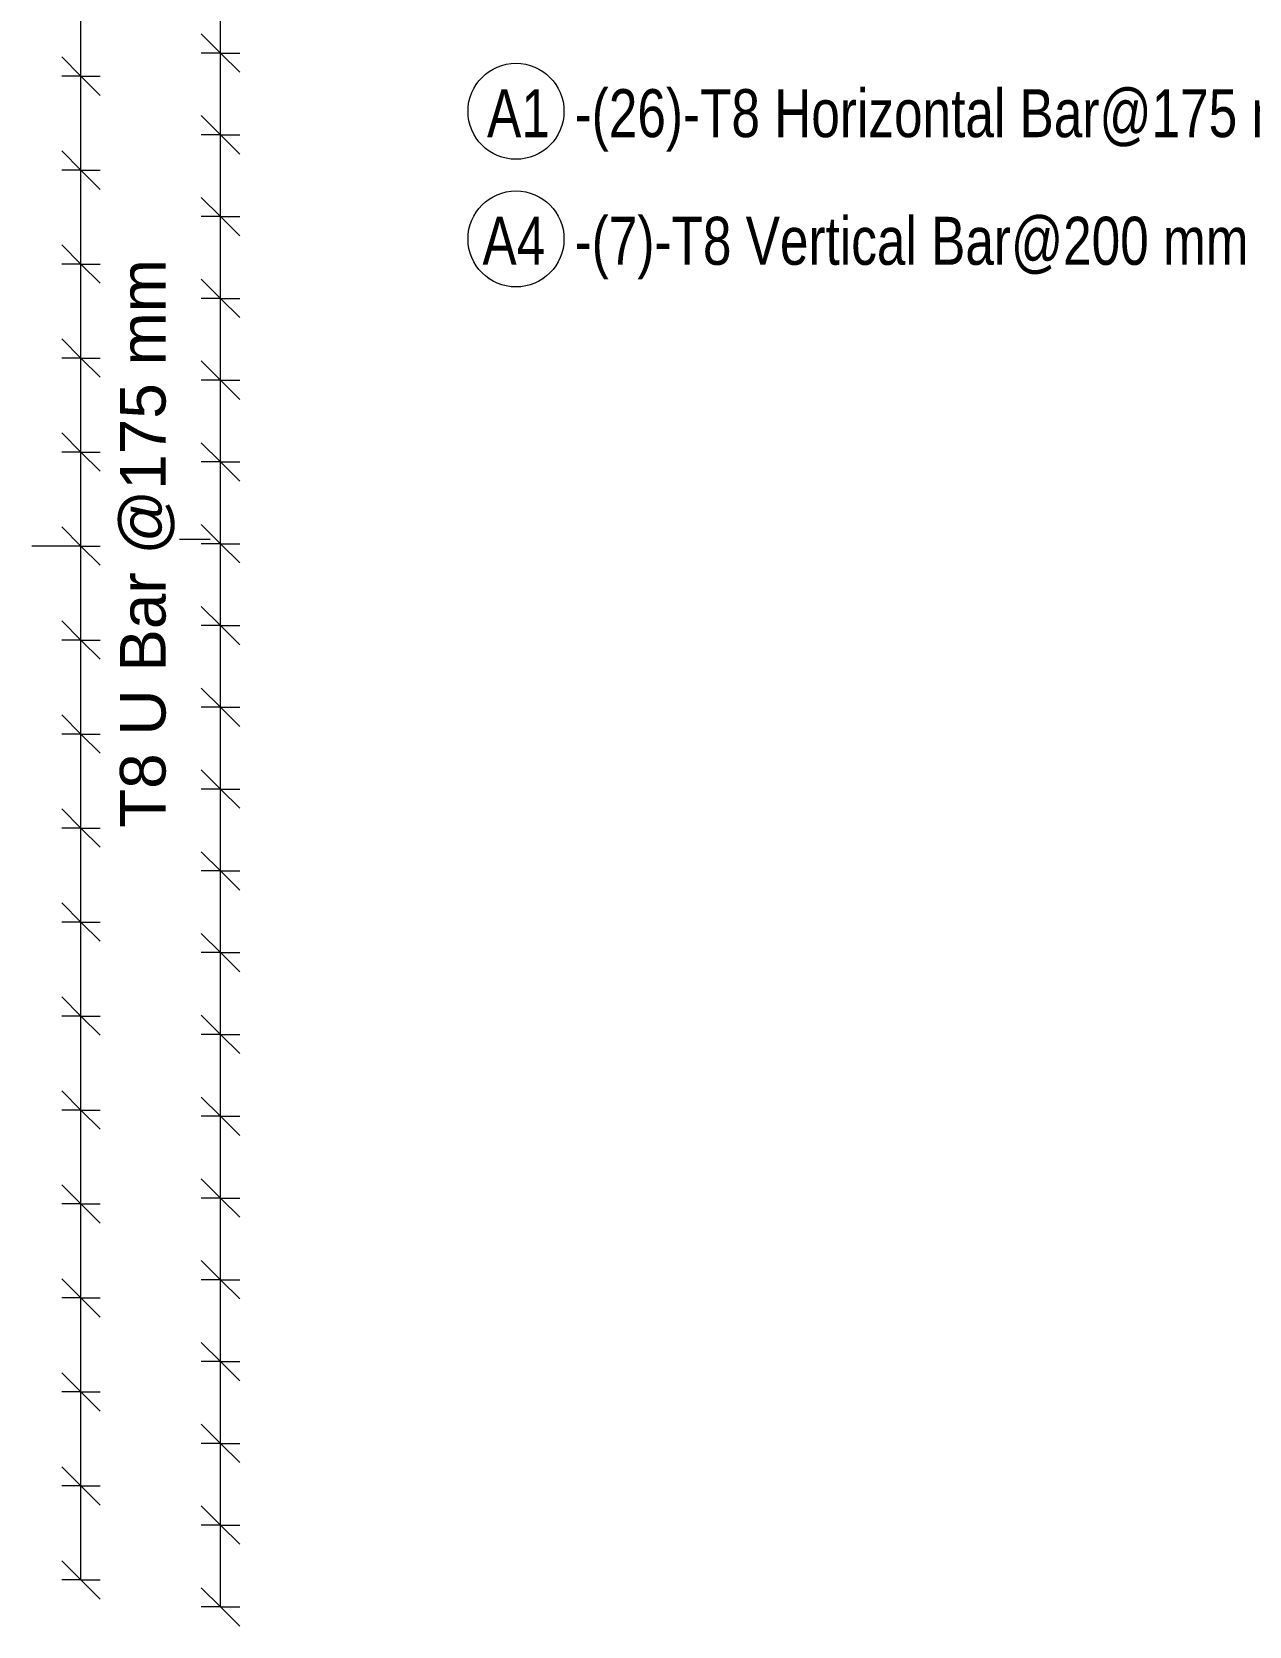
# Model space of a CAD drawing. Header units: millimetres. Extents: x 12473 to 23610, y -3081 to 6044.
# Drawn here: x 18559 to 21096, y -1391 to 1930 of the extents above; entities that cross this region are included whole.
import ezdxf

# ---------------------------------------------------------------- set-up
doc = ezdxf.new("R2010")
doc.units = ezdxf.units.MM
for name, color, linetype, lineweight in [('A-ANNO-DIMS', 211, 'Continuous', 9), ('A-ANNO-DIMS-40', 211, 'Continuous', 9), ('S-RBAR-IDEN', 171, 'Continuous', 9)]:
    doc.layers.add(name, color=color, linetype=linetype, lineweight=lineweight)
doc.styles.add('Arial_1', font='arial.ttf', dxfattribs={"height": 95.25})
doc.styles.add('Nirmala UI Semilight', font='NirmalaS.ttf', dxfattribs={"width": 0.8, "height": 100})
doc.dimstyles.new('Arrow_Filled_-_2_5_NI_UI', dxfattribs={"dimscale": 304.8, "dimtxt": 104.736395, "dimasz": 0.262467, "dimexe": 0.131234, "dimexo": 0.0625, "dimgap": 0.131234, "dimtad": 1, "dimdec": 0, "dimzin": 0, "dimdsep": 46, "dimtxsty": 'Nirmala UI Semilight', "dimblk1": 'OBLIQUE', "dimblk2": 'OBLIQUE', "dimsah": 1, "dimcen": 0.09, "dimazin": 0, "dimtfac": 1, "dimtdec": 4, "dimtix": 1, "dimtmove": 0, "dimatfit": 3, "dimfxl": 0.131234, "dimfxlon": 1, "dimtvp": 1, "dimtolj": 1, "dimtzin": 0, "dimarcsym": 2})

# ---------------------------------------------------------------- blocks, each defined once
blk = doc.blocks.new('DIMBLOCK82-Elevation Front 1')
at = {"layer": 'A-ANNO-DIMS-40'}
for p, q in [((18660.9, -1099.2), (18620.9, -1059.2)), ((18660.9, -1099.2), (18620.9, -1099.2)), ((18660.9, -1295), (18660.9, -1099.2)), ((18660.9, -1099.2), (18700.9, -1139.2)), ((18660.9, -1099.2), (18700.9, -1099.2)), ((18660.9, -1295), (18620.9, -1255)), ((18660.9, -1295), (18620.9, -1295)), ((18660.9, -1295), (18700.9, -1335)), ((18660.9, -1295), (18700.9, -1295))]:
    blk.add_line(p, q, dxfattribs=at)
blk = doc.blocks.new('_Oblique')
at = {"color": 0, "linetype": 'ByBlock', "lineweight": -2}
blk.add_line((-0.5, -0.5), (0.5, 0.5), dxfattribs=at)
blk = doc.blocks.new('DIMBLOCK83-Elevation Front 1')
at = {"layer": 'A-ANNO-DIMS-40'}
for p, q in [((18660.9, -903.4), (18620.9, -863.4)), ((18660.9, -903.4), (18620.9, -903.4)), ((18660.9, -1099.2), (18660.9, -903.4)), ((18660.9, -903.4), (18700.9, -943.4)), ((18660.9, -903.4), (18700.9, -903.4)), ((18660.9, -1099.2), (18620.9, -1059.2)), ((18660.9, -1099.2), (18620.9, -1099.2)), ((18660.9, -1099.2), (18700.9, -1139.2)), ((18660.9, -1099.2), (18700.9, -1099.2))]:
    blk.add_line(p, q, dxfattribs=at)
blk = doc.blocks.new('DIMBLOCK84-Elevation Front 1')
at = {"layer": 'A-ANNO-DIMS-40'}
for p, q in [((18660.9, -707.6), (18620.9, -667.6)), ((18660.9, -707.6), (18620.9, -707.6)), ((18660.9, -903.4), (18660.9, -707.6)), ((18660.9, -707.6), (18700.9, -747.6)), ((18660.9, -707.6), (18700.9, -707.6)), ((18660.9, -903.4), (18620.9, -863.4)), ((18660.9, -903.4), (18620.9, -903.4)), ((18660.9, -903.4), (18700.9, -943.4)), ((18660.9, -903.4), (18700.9, -903.4))]:
    blk.add_line(p, q, dxfattribs=at)
blk = doc.blocks.new('DIMBLOCK85-Elevation Front 1')
at = {"layer": 'A-ANNO-DIMS-40'}
for p, q in [((18660.9, -511.8), (18620.9, -471.8)), ((18660.9, -511.8), (18620.9, -511.8)), ((18660.9, -707.6), (18660.9, -511.8)), ((18660.9, -511.8), (18700.9, -551.8)), ((18660.9, -511.8), (18700.9, -511.8)), ((18660.9, -707.6), (18620.9, -667.6)), ((18660.9, -707.6), (18620.9, -707.6)), ((18660.9, -707.6), (18700.9, -747.6)), ((18660.9, -707.6), (18700.9, -707.6))]:
    blk.add_line(p, q, dxfattribs=at)
blk = doc.blocks.new('DIMBLOCK86-Elevation Front 1')
at = {"layer": 'A-ANNO-DIMS-40'}
for p, q in [((18660.9, -316), (18620.9, -276)), ((18660.9, -316), (18620.9, -316)), ((18660.9, -511.8), (18660.9, -316)), ((18660.9, -316), (18700.9, -356)), ((18660.9, -316), (18700.9, -316)), ((18660.9, -511.8), (18620.9, -471.8)), ((18660.9, -511.8), (18620.9, -511.8)), ((18660.9, -511.8), (18700.9, -551.8)), ((18660.9, -511.8), (18700.9, -511.8))]:
    blk.add_line(p, q, dxfattribs=at)
blk = doc.blocks.new('DIMBLOCK87-Elevation Front 1')
at = {"layer": 'A-ANNO-DIMS-40'}
for p, q in [((18660.9, -120.2), (18620.9, -80.2)), ((18660.9, -120.2), (18620.9, -120.2)), ((18660.9, -316), (18660.9, -120.2)), ((18660.9, -120.2), (18700.9, -160.2)), ((18660.9, -120.2), (18700.9, -120.2)), ((18660.9, -316), (18620.9, -276)), ((18660.9, -316), (18620.9, -316)), ((18660.9, -316), (18700.9, -356)), ((18660.9, -316), (18700.9, -316))]:
    blk.add_line(p, q, dxfattribs=at)
blk = doc.blocks.new('DIMBLOCK88-Elevation Front 1')
at = {"layer": 'A-ANNO-DIMS-40'}
for p, q in [((18660.9, 75.6), (18620.9, 115.6)), ((18660.9, 75.6), (18620.9, 75.6)), ((18660.9, -120.2), (18660.9, 75.6)), ((18660.9, 75.6), (18700.9, 35.6)), ((18660.9, 75.6), (18700.9, 75.6)), ((18660.9, -120.2), (18620.9, -80.2)), ((18660.9, -120.2), (18620.9, -120.2)), ((18660.9, -120.2), (18700.9, -160.2)), ((18660.9, -120.2), (18700.9, -120.2))]:
    blk.add_line(p, q, dxfattribs=at)
blk = doc.blocks.new('DIMBLOCK89-Elevation Front 1')
at = {"layer": 'A-ANNO-DIMS-40'}
for p, q in [((18660.9, 271.4), (18620.9, 311.4)), ((18660.9, 271.4), (18620.9, 271.4)), ((18660.9, 75.6), (18660.9, 271.4)), ((18660.9, 271.4), (18700.9, 231.4)), ((18660.9, 271.4), (18700.9, 271.4)), ((18660.9, 75.6), (18620.9, 115.6)), ((18660.9, 75.6), (18620.9, 75.6)), ((18660.9, 75.6), (18700.9, 35.6)), ((18660.9, 75.6), (18700.9, 75.6))]:
    blk.add_line(p, q, dxfattribs=at)
blk = doc.blocks.new('DIMBLOCK90-Elevation Front 1')
at = {"layer": 'A-ANNO-DIMS-40'}
for p, q in [((18660.9, 467.2), (18620.9, 507.2)), ((18660.9, 467.2), (18620.9, 467.2)), ((18660.9, 271.4), (18660.9, 467.2)), ((18660.9, 467.2), (18700.9, 427.2)), ((18660.9, 467.2), (18700.9, 467.2)), ((18660.9, 271.4), (18620.9, 311.4)), ((18660.9, 271.4), (18620.9, 271.4)), ((18660.9, 271.4), (18700.9, 231.4)), ((18660.9, 271.4), (18700.9, 271.4))]:
    blk.add_line(p, q, dxfattribs=at)
blk = doc.blocks.new('DIMBLOCK91-Elevation Front 1')
at = {"layer": 'A-ANNO-DIMS-40'}
for p, q in [((18660.9, 663), (18620.9, 703)), ((18660.9, 663), (18620.9, 663)), ((18660.9, 467.2), (18660.9, 663)), ((18660.9, 663), (18700.9, 623)), ((18660.9, 663), (18700.9, 663)), ((18660.9, 467.2), (18620.9, 507.2)), ((18660.9, 467.2), (18620.9, 467.2)), ((18660.9, 467.2), (18700.9, 427.2)), ((18660.9, 467.2), (18700.9, 467.2))]:
    blk.add_line(p, q, dxfattribs=at)
blk = doc.blocks.new('DIMBLOCK92-Elevation Front 1')
at = {"layer": 'A-ANNO-DIMS-40'}
for p, q in [((18660.9, 858.8), (18620.9, 898.8)), ((18660.9, 858.8), (18620.9, 858.8)), ((18660.9, 663), (18660.9, 858.8)), ((18660.9, 858.8), (18700.9, 818.8)), ((18660.9, 858.8), (18700.9, 858.8)), ((18660.9, 663), (18620.9, 703)), ((18660.9, 663), (18620.9, 663)), ((18660.9, 663), (18700.9, 623)), ((18660.9, 663), (18700.9, 663))]:
    blk.add_line(p, q, dxfattribs=at)
blk = doc.blocks.new('DIMBLOCK93-Elevation Front 1')
at = {"layer": 'A-ANNO-DIMS-40'}
for p, q in [((18660.9, 1054.6), (18620.9, 1094.6)), ((18660.9, 1054.6), (18620.9, 1054.6)), ((18660.9, 858.8), (18660.9, 1054.6)), ((18660.9, 1054.6), (18700.9, 1014.6)), ((18660.9, 1054.6), (18700.9, 1054.6)), ((18660.9, 858.8), (18620.9, 898.8)), ((18660.9, 858.8), (18620.9, 858.8)), ((18660.9, 858.8), (18700.9, 818.8)), ((18660.9, 858.8), (18700.9, 858.8))]:
    blk.add_line(p, q, dxfattribs=at)
blk = doc.blocks.new('DIMBLOCK94-Elevation Front 1')
at = {"layer": 'A-ANNO-DIMS-40'}
for p, q in [((18660.9, 1250.4), (18620.9, 1290.4)), ((18660.9, 1250.4), (18620.9, 1250.4)), ((18660.9, 1054.6), (18660.9, 1250.4)), ((18660.9, 1250.4), (18700.9, 1210.4)), ((18660.9, 1250.4), (18700.9, 1250.4)), ((18660.9, 1054.6), (18620.9, 1094.6)), ((18660.9, 1054.6), (18620.9, 1054.6)), ((18660.9, 1054.6), (18700.9, 1014.6)), ((18660.9, 1054.6), (18700.9, 1054.6))]:
    blk.add_line(p, q, dxfattribs=at)
blk = doc.blocks.new('DIMBLOCK95-Elevation Front 1')
at = {"layer": 'A-ANNO-DIMS-40'}
for p, q in [((18660.9, 1446.2), (18620.9, 1486.2)), ((18660.9, 1446.2), (18620.9, 1446.2)), ((18660.9, 1250.4), (18660.9, 1446.2)), ((18660.9, 1446.2), (18700.9, 1406.2)), ((18660.9, 1446.2), (18700.9, 1446.2)), ((18660.9, 1250.4), (18620.9, 1290.4)), ((18660.9, 1250.4), (18620.9, 1250.4)), ((18660.9, 1250.4), (18700.9, 1210.4)), ((18660.9, 1250.4), (18700.9, 1250.4))]:
    blk.add_line(p, q, dxfattribs=at)
blk = doc.blocks.new('DIMBLOCK96-Elevation Front 1')
at = {"layer": 'A-ANNO-DIMS-40'}
for p, q in [((18660.9, 1642), (18620.9, 1682)), ((18660.9, 1642), (18620.9, 1642)), ((18660.9, 1446.2), (18660.9, 1642)), ((18660.9, 1642), (18700.9, 1602)), ((18660.9, 1642), (18700.9, 1642)), ((18660.9, 1446.2), (18620.9, 1486.2)), ((18660.9, 1446.2), (18620.9, 1446.2)), ((18660.9, 1446.2), (18700.9, 1406.2)), ((18660.9, 1446.2), (18700.9, 1446.2))]:
    blk.add_line(p, q, dxfattribs=at)
blk = doc.blocks.new('DIMBLOCK97-Elevation Front 1')
at = {"layer": 'A-ANNO-DIMS-40'}
for p, q in [((18660.9, 1837.8), (18620.9, 1877.8)), ((18660.9, 1837.8), (18620.9, 1837.8)), ((18660.9, 1642), (18660.9, 1837.8)), ((18660.9, 1837.8), (18700.9, 1797.8)), ((18660.9, 1837.8), (18700.9, 1837.8)), ((18660.9, 1642), (18620.9, 1682)), ((18660.9, 1642), (18620.9, 1642)), ((18660.9, 1642), (18700.9, 1602)), ((18660.9, 1642), (18700.9, 1642))]:
    blk.add_line(p, q, dxfattribs=at)
blk = doc.blocks.new('DIMBLOCK98-Elevation Front 1')
at = {"layer": 'A-ANNO-DIMS-40'}
for p, q in [((18660.9, 2033.6), (18620.9, 2073.6)), ((18660.9, 2033.6), (18620.9, 2033.6)), ((18660.9, 1837.8), (18660.9, 2033.6)), ((18660.9, 2033.6), (18700.9, 1993.6)), ((18660.9, 2033.6), (18700.9, 2033.6)), ((18660.9, 1837.8), (18620.9, 1877.8)), ((18660.9, 1837.8), (18620.9, 1837.8)), ((18660.9, 1837.8), (18700.9, 1797.8)), ((18660.9, 1837.8), (18700.9, 1837.8))]:
    blk.add_line(p, q, dxfattribs=at)
blk = doc.blocks.new('DIMBLOCK107-Elevation Front 1')
at = {"layer": 'A-ANNO-DIMS-40'}
for p, q in [((18660.9, 3600), (18620.9, 3640)), ((18660.9, 3600), (18620.9, 3600)), ((18660.9, -1295), (18660.9, 3600)), ((18660.9, 3404.2), (18660.9, 3600)), ((18660.9, 3600), (18700.9, 3560)), ((18660.9, 3600), (18700.9, 3600)), ((18660.9, 3404.2), (18620.9, 3444.2)), ((18660.9, 3404.2), (18620.9, 3404.2)), ((18660.9, 3208.4), (18660.9, 3404.2)), ((18660.9, 3404.2), (18700.9, 3364.2)), ((18660.9, 3404.2), (18700.9, 3404.2)), ((18660.9, 3208.4), (18620.9, 3248.4)), ((18660.9, 3208.4), (18620.9, 3208.4)), ((18660.9, 3012.6), (18660.9, 3208.4)), ((18660.9, 3208.4), (18700.9, 3168.4)), ((18660.9, 3208.4), (18700.9, 3208.4)), ((18660.9, 3012.6), (18620.9, 3052.6)), ((18660.9, 3012.6), (18620.9, 3012.6)), ((18660.9, 2816.8), (18660.9, 3012.6)), ((18660.9, 3012.6), (18700.9, 2972.6)), ((18660.9, 3012.6), (18700.9, 3012.6)), ((18660.9, 2816.8), (18620.9, 2856.8)), ((18660.9, 2816.8), (18620.9, 2816.8)), ((18660.9, 2621), (18660.9, 2816.8)), ((18660.9, 2816.8), (18700.9, 2776.8)), ((18660.9, 2816.8), (18700.9, 2816.8)), ((18660.9, 2621), (18620.9, 2661)), ((18660.9, 2621), (18620.9, 2621)), ((18660.9, 2425.2), (18660.9, 2621)), ((18660.9, 2621), (18700.9, 2581)), ((18660.9, 2621), (18700.9, 2621)), ((18660.9, 2425.2), (18620.9, 2465.2)), ((18660.9, 2425.2), (18620.9, 2425.2)), ((18660.9, 2229.4), (18660.9, 2425.2)), ((18660.9, 2425.2), (18700.9, 2385.2)), ((18660.9, 2425.2), (18700.9, 2425.2)), ((18660.9, 2229.4), (18620.9, 2269.4)), ((18660.9, 2229.4), (18620.9, 2229.4)), ((18660.9, 2033.6), (18660.9, 2229.4)), ((18660.9, 2229.4), (18700.9, 2189.4)), ((18660.9, 2229.4), (18700.9, 2229.4)), ((18660.9, 2033.6), (18620.9, 2073.6)), ((18660.9, 2033.6), (18620.9, 2033.6)), ((18660.9, 1837.8), (18660.9, 2033.6)), ((18660.9, 2033.6), (18700.9, 1993.6)), ((18660.9, 2033.6), (18700.9, 2033.6)), ((18660.9, 1837.8), (18620.9, 1877.8)), ((18660.9, 1837.8), (18620.9, 1837.8)), ((18660.9, 1642), (18660.9, 1837.8)), ((18660.9, 1837.8), (18700.9, 1797.8)), ((18660.9, 1837.8), (18700.9, 1837.8)), ((18660.9, 1642), (18620.9, 1682)), ((18660.9, 1642), (18620.9, 1642)), ((18660.9, 1446.2), (18660.9, 1642)), ((18660.9, 1642), (18700.9, 1602)), ((18660.9, 1642), (18700.9, 1642)), ((18660.9, 1446.2), (18620.9, 1486.2)), ((18660.9, 1446.2), (18620.9, 1446.2)), ((18660.9, 1250.4), (18660.9, 1446.2)), ((18660.9, 1446.2), (18700.9, 1406.2)), ((18660.9, 1446.2), (18700.9, 1446.2)), ((18660.9, 1250.4), (18620.9, 1290.4)), ((18660.9, 1250.4), (18620.9, 1250.4)), ((18660.9, 1054.6), (18660.9, 1250.4)), ((18660.9, 1250.4), (18700.9, 1210.4)), ((18660.9, 1250.4), (18700.9, 1250.4)), ((18660.9, 1054.6), (18620.9, 1094.6)), ((18660.9, 1054.6), (18620.9, 1054.6)), ((18660.9, 858.8), (18660.9, 1054.6)), ((18660.9, 1054.6), (18700.9, 1014.6)), ((18660.9, 1054.6), (18700.9, 1054.6)), ((18660.9, 858.8), (18620.9, 898.8)), ((18660.9, 858.8), (18620.9, 858.8)), ((18660.9, 663), (18660.9, 858.8)), ((18660.9, 858.8), (18700.9, 818.8)), ((18660.9, 858.8), (18700.9, 858.8)), ((18660.9, 663), (18620.9, 703)), ((18660.9, 663), (18620.9, 663)), ((18660.9, 467.2), (18660.9, 663)), ((18660.9, 663), (18700.9, 623)), ((18660.9, 663), (18700.9, 663)), ((18660.9, 467.2), (18620.9, 507.2)), ((18660.9, 467.2), (18620.9, 467.2)), ((18660.9, 271.4), (18660.9, 467.2)), ((18660.9, 467.2), (18700.9, 427.2)), ((18660.9, 467.2), (18700.9, 467.2)), ((18660.9, 271.4), (18620.9, 311.4)), ((18660.9, 271.4), (18620.9, 271.4)), ((18660.9, 75.6), (18660.9, 271.4)), ((18660.9, 271.4), (18700.9, 231.4)), ((18660.9, 271.4), (18700.9, 271.4)), ((18660.9, 75.6), (18620.9, 115.6)), ((18660.9, 75.6), (18620.9, 75.6)), ((18660.9, -120.2), (18660.9, 75.6)), ((18660.9, 75.6), (18700.9, 35.6)), ((18660.9, 75.6), (18700.9, 75.6)), ((18660.9, -120.2), (18620.9, -80.2)), ((18660.9, -120.2), (18620.9, -120.2)), ((18660.9, -316), (18660.9, -120.2)), ((18660.9, -120.2), (18700.9, -160.2)), ((18660.9, -120.2), (18700.9, -120.2)), ((18660.9, -316), (18620.9, -276)), ((18660.9, -316), (18620.9, -316)), ((18660.9, -511.8), (18660.9, -316)), ((18660.9, -316), (18700.9, -356)), ((18660.9, -316), (18700.9, -316)), ((18660.9, -511.8), (18620.9, -471.8)), ((18660.9, -511.8), (18620.9, -511.8)), ((18660.9, -707.6), (18660.9, -511.8)), ((18660.9, -511.8), (18700.9, -551.8)), ((18660.9, -511.8), (18700.9, -511.8)), ((18660.9, -707.6), (18620.9, -667.6)), ((18660.9, -707.6), (18620.9, -707.6)), ((18660.9, -903.4), (18660.9, -707.6)), ((18660.9, -707.6), (18700.9, -747.6)), ((18660.9, -707.6), (18700.9, -707.6)), ((18660.9, -903.4), (18620.9, -863.4)), ((18660.9, -903.4), (18620.9, -903.4)), ((18660.9, -1099.2), (18660.9, -903.4)), ((18660.9, -903.4), (18700.9, -943.4)), ((18660.9, -903.4), (18700.9, -903.4)), ((18660.9, -1099.2), (18620.9, -1059.2)), ((18660.9, -1099.2), (18620.9, -1099.2)), ((18660.9, -1295), (18660.9, -1099.2)), ((18660.9, -1099.2), (18700.9, -1139.2)), ((18660.9, -1099.2), (18700.9, -1099.2)), ((18660.9, -1295), (18620.9, -1255)), ((18660.9, -1295), (18620.9, -1295)), ((18660.9, -1295), (18700.9, -1335)), ((18660.9, -1295), (18700.9, -1295))]:
    blk.add_line(p, q, dxfattribs=at)
blk = doc.blocks.new('_None')
blk = doc.blocks.new('DIMBLOCK108-Elevation Front 1')
at = {"layer": 'A-ANNO-DIMS-40'}
for p, q in [((18951.8, -1180.8), (18911.8, -1140.8)), ((18951.8, -1180.8), (18911.8, -1180.8)), ((18951.8, -1351.2), (18951.8, -1180.8)), ((18951.8, -1180.8), (18991.8, -1220.8)), ((18951.8, -1180.8), (18991.8, -1180.8)), ((18951.8, -1351.2), (18911.8, -1311.2)), ((18951.8, -1351.2), (18911.8, -1351.2)), ((18951.8, -1351.2), (18991.8, -1391.2)), ((18951.8, -1351.2), (18991.8, -1351.2))]:
    blk.add_line(p, q, dxfattribs=at)
blk = doc.blocks.new('DIMBLOCK109-Elevation Front 1')
at = {"layer": 'A-ANNO-DIMS-40'}
for p, q in [((18951.8, -1010.5), (18911.8, -970.5)), ((18951.8, -1010.5), (18911.8, -1010.5)), ((18951.8, -1180.8), (18951.8, -1010.5)), ((18951.8, -1010.5), (18991.8, -1050.5)), ((18951.8, -1010.5), (18991.8, -1010.5)), ((18951.8, -1180.8), (18911.8, -1140.8)), ((18951.8, -1180.8), (18911.8, -1180.8)), ((18951.8, -1180.8), (18991.8, -1220.8)), ((18951.8, -1180.8), (18991.8, -1180.8))]:
    blk.add_line(p, q, dxfattribs=at)
blk = doc.blocks.new('DIMBLOCK110-Elevation Front 1')
at = {"layer": 'A-ANNO-DIMS-40'}
for p, q in [((18951.8, -840.1), (18911.8, -800.1)), ((18951.8, -840.1), (18911.8, -840.1)), ((18951.8, -1010.5), (18951.8, -840.1)), ((18951.8, -840.1), (18991.8, -880.1)), ((18951.8, -840.1), (18991.8, -840.1)), ((18951.8, -1010.5), (18911.8, -970.5)), ((18951.8, -1010.5), (18911.8, -1010.5)), ((18951.8, -1010.5), (18991.8, -1050.5)), ((18951.8, -1010.5), (18991.8, -1010.5))]:
    blk.add_line(p, q, dxfattribs=at)
blk = doc.blocks.new('DIMBLOCK111-Elevation Front 1')
at = {"layer": 'A-ANNO-DIMS-40'}
for p, q in [((18951.8, -669.7), (18911.8, -629.7)), ((18951.8, -669.7), (18911.8, -669.7)), ((18951.8, -840.1), (18951.8, -669.7)), ((18951.8, -669.7), (18991.8, -709.7)), ((18951.8, -669.7), (18991.8, -669.7)), ((18951.8, -840.1), (18911.8, -800.1)), ((18951.8, -840.1), (18911.8, -840.1)), ((18951.8, -840.1), (18991.8, -880.1)), ((18951.8, -840.1), (18991.8, -840.1))]:
    blk.add_line(p, q, dxfattribs=at)
blk = doc.blocks.new('DIMBLOCK112-Elevation Front 1')
at = {"layer": 'A-ANNO-DIMS-40'}
for p, q in [((18951.8, -499.4), (18911.8, -459.4)), ((18951.8, -499.4), (18911.8, -499.4)), ((18951.8, -669.7), (18951.8, -499.4)), ((18951.8, -499.4), (18991.8, -539.4)), ((18951.8, -499.4), (18991.8, -499.4)), ((18951.8, -669.7), (18911.8, -629.7)), ((18951.8, -669.7), (18911.8, -669.7)), ((18951.8, -669.7), (18991.8, -709.7)), ((18951.8, -669.7), (18991.8, -669.7))]:
    blk.add_line(p, q, dxfattribs=at)
blk = doc.blocks.new('DIMBLOCK113-Elevation Front 1')
at = {"layer": 'A-ANNO-DIMS-40'}
for p, q in [((18951.8, -329), (18911.8, -289)), ((18951.8, -329), (18911.8, -329)), ((18951.8, -499.4), (18951.8, -329)), ((18951.8, -329), (18991.8, -369)), ((18951.8, -329), (18991.8, -329)), ((18951.8, -499.4), (18911.8, -459.4)), ((18951.8, -499.4), (18911.8, -499.4)), ((18951.8, -499.4), (18991.8, -539.4)), ((18951.8, -499.4), (18991.8, -499.4))]:
    blk.add_line(p, q, dxfattribs=at)
blk = doc.blocks.new('DIMBLOCK114-Elevation Front 1')
at = {"layer": 'A-ANNO-DIMS-40'}
for p, q in [((18951.8, -158.6), (18911.8, -118.6)), ((18951.8, -158.6), (18911.8, -158.6)), ((18951.8, -329), (18951.8, -158.6)), ((18951.8, -158.6), (18991.8, -198.6)), ((18951.8, -158.6), (18991.8, -158.6)), ((18951.8, -329), (18911.8, -289)), ((18951.8, -329), (18911.8, -329)), ((18951.8, -329), (18991.8, -369)), ((18951.8, -329), (18991.8, -329))]:
    blk.add_line(p, q, dxfattribs=at)
blk = doc.blocks.new('DIMBLOCK115-Elevation Front 1')
at = {"layer": 'A-ANNO-DIMS-40'}
for p, q in [((18951.8, 11.8), (18911.8, 51.8)), ((18951.8, 11.8), (18911.8, 11.8)), ((18951.8, -158.6), (18951.8, 11.8)), ((18951.8, 11.8), (18991.8, -28.2)), ((18951.8, 11.8), (18991.8, 11.8)), ((18951.8, -158.6), (18911.8, -118.6)), ((18951.8, -158.6), (18911.8, -158.6)), ((18951.8, -158.6), (18991.8, -198.6)), ((18951.8, -158.6), (18991.8, -158.6))]:
    blk.add_line(p, q, dxfattribs=at)
blk = doc.blocks.new('DIMBLOCK116-Elevation Front 1')
at = {"layer": 'A-ANNO-DIMS-40'}
for p, q in [((18951.8, 182.1), (18911.8, 222.1)), ((18951.8, 182.1), (18911.8, 182.1)), ((18951.8, 11.8), (18951.8, 182.1)), ((18951.8, 182.1), (18991.8, 142.1)), ((18951.8, 182.1), (18991.8, 182.1)), ((18951.8, 11.8), (18911.8, 51.8)), ((18951.8, 11.8), (18911.8, 11.8)), ((18951.8, 11.8), (18991.8, -28.2)), ((18951.8, 11.8), (18991.8, 11.8))]:
    blk.add_line(p, q, dxfattribs=at)
blk = doc.blocks.new('DIMBLOCK117-Elevation Front 1')
at = {"layer": 'A-ANNO-DIMS-40'}
for p, q in [((18951.8, 352.5), (18911.8, 392.5)), ((18951.8, 352.5), (18911.8, 352.5)), ((18951.8, 182.1), (18951.8, 352.5)), ((18951.8, 352.5), (18991.8, 312.5)), ((18951.8, 352.5), (18991.8, 352.5)), ((18951.8, 182.1), (18911.8, 222.1)), ((18951.8, 182.1), (18911.8, 182.1)), ((18951.8, 182.1), (18991.8, 142.1)), ((18951.8, 182.1), (18991.8, 182.1))]:
    blk.add_line(p, q, dxfattribs=at)
blk = doc.blocks.new('DIMBLOCK118-Elevation Front 1')
at = {"layer": 'A-ANNO-DIMS-40'}
for p, q in [((18951.8, 522.9), (18911.8, 562.9)), ((18951.8, 522.9), (18911.8, 522.9)), ((18951.8, 352.5), (18951.8, 522.9)), ((18951.8, 522.9), (18991.8, 482.9)), ((18951.8, 522.9), (18991.8, 522.9)), ((18951.8, 352.5), (18911.8, 392.5)), ((18951.8, 352.5), (18911.8, 352.5)), ((18951.8, 352.5), (18991.8, 312.5)), ((18951.8, 352.5), (18991.8, 352.5))]:
    blk.add_line(p, q, dxfattribs=at)
blk = doc.blocks.new('DIMBLOCK119-Elevation Front 1')
at = {"layer": 'A-ANNO-DIMS-40'}
for p, q in [((18951.8, 693.2), (18911.8, 733.2)), ((18951.8, 693.2), (18911.8, 693.2)), ((18951.8, 522.9), (18951.8, 693.2)), ((18951.8, 693.2), (18991.8, 653.2)), ((18951.8, 693.2), (18991.8, 693.2)), ((18951.8, 522.9), (18911.8, 562.9)), ((18951.8, 522.9), (18911.8, 522.9)), ((18951.8, 522.9), (18991.8, 482.9)), ((18951.8, 522.9), (18991.8, 522.9))]:
    blk.add_line(p, q, dxfattribs=at)
blk = doc.blocks.new('DIMBLOCK120-Elevation Front 1')
at = {"layer": 'A-ANNO-DIMS-40'}
for p, q in [((18951.8, 863.6), (18911.8, 903.6)), ((18951.8, 863.6), (18911.8, 863.6)), ((18951.8, 693.2), (18951.8, 863.6)), ((18951.8, 863.6), (18991.8, 823.6)), ((18951.8, 863.6), (18991.8, 863.6)), ((18951.8, 693.2), (18911.8, 733.2)), ((18951.8, 693.2), (18911.8, 693.2)), ((18951.8, 693.2), (18991.8, 653.2)), ((18951.8, 693.2), (18991.8, 693.2))]:
    blk.add_line(p, q, dxfattribs=at)
blk = doc.blocks.new('DIMBLOCK121-Elevation Front 1')
at = {"layer": 'A-ANNO-DIMS-40'}
for p, q in [((18951.8, 1034), (18911.8, 1074)), ((18951.8, 1034), (18911.8, 1034)), ((18951.8, 863.6), (18951.8, 1034)), ((18951.8, 1034), (18991.8, 994)), ((18951.8, 1034), (18991.8, 1034)), ((18951.8, 863.6), (18911.8, 903.6)), ((18951.8, 863.6), (18911.8, 863.6)), ((18951.8, 863.6), (18991.8, 823.6)), ((18951.8, 863.6), (18991.8, 863.6))]:
    blk.add_line(p, q, dxfattribs=at)
blk = doc.blocks.new('DIMBLOCK122-Elevation Front 1')
at = {"layer": 'A-ANNO-DIMS-40'}
for p, q in [((18951.8, 1204.4), (18911.8, 1244.4)), ((18951.8, 1204.4), (18911.8, 1204.4)), ((18951.8, 1034), (18951.8, 1204.4)), ((18951.8, 1204.4), (18991.8, 1164.4)), ((18951.8, 1204.4), (18991.8, 1204.4)), ((18951.8, 1034), (18911.8, 1074)), ((18951.8, 1034), (18911.8, 1034)), ((18951.8, 1034), (18991.8, 994)), ((18951.8, 1034), (18991.8, 1034))]:
    blk.add_line(p, q, dxfattribs=at)
blk = doc.blocks.new('DIMBLOCK123-Elevation Front 1')
at = {"layer": 'A-ANNO-DIMS-40'}
for p, q in [((18951.8, 1374.7), (18911.8, 1414.7)), ((18951.8, 1374.7), (18911.8, 1374.7)), ((18951.8, 1204.4), (18951.8, 1374.7)), ((18951.8, 1374.7), (18991.8, 1334.7)), ((18951.8, 1374.7), (18991.8, 1374.7)), ((18951.8, 1204.4), (18911.8, 1244.4)), ((18951.8, 1204.4), (18911.8, 1204.4)), ((18951.8, 1204.4), (18991.8, 1164.4)), ((18951.8, 1204.4), (18991.8, 1204.4))]:
    blk.add_line(p, q, dxfattribs=at)
blk = doc.blocks.new('DIMBLOCK124-Elevation Front 1')
at = {"layer": 'A-ANNO-DIMS-40'}
for p, q in [((18951.8, 1545.1), (18911.8, 1585.1)), ((18951.8, 1545.1), (18911.8, 1545.1)), ((18951.8, 1374.7), (18951.8, 1545.1)), ((18951.8, 1545.1), (18991.8, 1505.1)), ((18951.8, 1545.1), (18991.8, 1545.1)), ((18951.8, 1374.7), (18911.8, 1414.7)), ((18951.8, 1374.7), (18911.8, 1374.7)), ((18951.8, 1374.7), (18991.8, 1334.7)), ((18951.8, 1374.7), (18991.8, 1374.7))]:
    blk.add_line(p, q, dxfattribs=at)
blk = doc.blocks.new('DIMBLOCK125-Elevation Front 1')
at = {"layer": 'A-ANNO-DIMS-40'}
for p, q in [((18951.8, 1715.5), (18911.8, 1755.5)), ((18951.8, 1715.5), (18911.8, 1715.5)), ((18951.8, 1545.1), (18951.8, 1715.5)), ((18951.8, 1715.5), (18991.8, 1675.5)), ((18951.8, 1715.5), (18991.8, 1715.5)), ((18951.8, 1545.1), (18911.8, 1585.1)), ((18951.8, 1545.1), (18911.8, 1545.1)), ((18951.8, 1545.1), (18991.8, 1505.1)), ((18951.8, 1545.1), (18991.8, 1545.1))]:
    blk.add_line(p, q, dxfattribs=at)
blk = doc.blocks.new('DIMBLOCK126-Elevation Front 1')
at = {"layer": 'A-ANNO-DIMS-40'}
for p, q in [((18951.8, 1885.8), (18911.8, 1925.8)), ((18951.8, 1885.8), (18911.8, 1885.8)), ((18951.8, 1715.5), (18951.8, 1885.8)), ((18951.8, 1885.8), (18991.8, 1845.8)), ((18951.8, 1885.8), (18991.8, 1885.8)), ((18951.8, 1715.5), (18911.8, 1755.5)), ((18951.8, 1715.5), (18911.8, 1715.5)), ((18951.8, 1715.5), (18991.8, 1675.5)), ((18951.8, 1715.5), (18991.8, 1715.5))]:
    blk.add_line(p, q, dxfattribs=at)
blk = doc.blocks.new('DIMBLOCK127-Elevation Front 1')
at = {"layer": 'A-ANNO-DIMS-40'}
for p, q in [((18951.8, 2056.2), (18911.8, 2096.2)), ((18951.8, 2056.2), (18911.8, 2056.2)), ((18951.8, 1885.8), (18951.8, 2056.2)), ((18951.8, 2056.2), (18991.8, 2016.2)), ((18951.8, 2056.2), (18991.8, 2056.2)), ((18951.8, 1885.8), (18911.8, 1925.8)), ((18951.8, 1885.8), (18911.8, 1885.8)), ((18951.8, 1885.8), (18991.8, 1845.8)), ((18951.8, 1885.8), (18991.8, 1885.8))]:
    blk.add_line(p, q, dxfattribs=at)
blk = doc.blocks.new('DIMBLOCK137-Elevation Front 1')
at = {"layer": 'A-ANNO-DIMS-40'}
for p, q in [((18951.8, 3589.6), (18911.8, 3629.6)), ((18951.8, 3589.6), (18911.8, 3589.6)), ((18951.8, -1351.2), (18951.8, 3589.6)), ((18951.8, 3419.2), (18951.8, 3589.6)), ((18951.8, 3589.6), (18991.8, 3549.6)), ((18951.8, 3589.6), (18991.8, 3589.6)), ((18951.8, 3419.2), (18911.8, 3459.2)), ((18951.8, 3419.2), (18911.8, 3419.2)), ((18951.8, 3248.8), (18951.8, 3419.2)), ((18951.8, 3419.2), (18991.8, 3379.2)), ((18951.8, 3419.2), (18991.8, 3419.2)), ((18951.8, 3248.8), (18911.8, 3288.8)), ((18951.8, 3248.8), (18911.8, 3248.8)), ((18951.8, 3078.4), (18951.8, 3248.8)), ((18951.8, 3248.8), (18991.8, 3208.8)), ((18951.8, 3248.8), (18991.8, 3248.8)), ((18951.8, 3078.4), (18911.8, 3118.4)), ((18951.8, 3078.4), (18911.8, 3078.4)), ((18951.8, 2908.1), (18951.8, 3078.4)), ((18951.8, 3078.4), (18991.8, 3038.4)), ((18951.8, 3078.4), (18991.8, 3078.4)), ((18951.8, 2908.1), (18911.8, 2948.1)), ((18951.8, 2908.1), (18911.8, 2908.1)), ((18951.8, 2737.7), (18951.8, 2908.1)), ((18951.8, 2908.1), (18991.8, 2868.1)), ((18951.8, 2908.1), (18991.8, 2908.1)), ((18951.8, 2737.7), (18911.8, 2777.7)), ((18951.8, 2737.7), (18911.8, 2737.7)), ((18951.8, 2567.3), (18951.8, 2737.7)), ((18951.8, 2737.7), (18991.8, 2697.7)), ((18951.8, 2737.7), (18991.8, 2737.7)), ((18951.8, 2567.3), (18911.8, 2607.3)), ((18951.8, 2567.3), (18911.8, 2567.3)), ((18951.8, 2397), (18951.8, 2567.3)), ((18951.8, 2567.3), (18991.8, 2527.3)), ((18951.8, 2567.3), (18991.8, 2567.3)), ((18951.8, 2397), (18911.8, 2437)), ((18951.8, 2397), (18911.8, 2397)), ((18951.8, 2226.6), (18951.8, 2397)), ((18951.8, 2397), (18991.8, 2357)), ((18951.8, 2397), (18991.8, 2397)), ((18951.8, 2226.6), (18911.8, 2266.6)), ((18951.8, 2226.6), (18911.8, 2226.6)), ((18951.8, 2056.2), (18951.8, 2226.6)), ((18951.8, 2226.6), (18991.8, 2186.6)), ((18951.8, 2226.6), (18991.8, 2226.6)), ((18951.8, 2056.2), (18911.8, 2096.2)), ((18951.8, 2056.2), (18911.8, 2056.2)), ((18951.8, 1885.8), (18951.8, 2056.2)), ((18951.8, 2056.2), (18991.8, 2016.2)), ((18951.8, 2056.2), (18991.8, 2056.2)), ((18951.8, 1885.8), (18911.8, 1925.8)), ((18951.8, 1885.8), (18911.8, 1885.8)), ((18951.8, 1715.5), (18951.8, 1885.8)), ((18951.8, 1885.8), (18991.8, 1845.8)), ((18951.8, 1885.8), (18991.8, 1885.8)), ((18951.8, 1715.5), (18911.8, 1755.5)), ((18951.8, 1715.5), (18911.8, 1715.5)), ((18951.8, 1545.1), (18951.8, 1715.5)), ((18951.8, 1715.5), (18991.8, 1675.5)), ((18951.8, 1715.5), (18991.8, 1715.5)), ((18951.8, 1545.1), (18911.8, 1585.1)), ((18951.8, 1545.1), (18911.8, 1545.1)), ((18951.8, 1374.7), (18951.8, 1545.1)), ((18951.8, 1545.1), (18991.8, 1505.1)), ((18951.8, 1545.1), (18991.8, 1545.1)), ((18951.8, 1374.7), (18911.8, 1414.7)), ((18951.8, 1374.7), (18911.8, 1374.7)), ((18951.8, 1204.4), (18951.8, 1374.7)), ((18951.8, 1374.7), (18991.8, 1334.7)), ((18951.8, 1374.7), (18991.8, 1374.7)), ((18951.8, 1204.4), (18911.8, 1244.4)), ((18951.8, 1204.4), (18911.8, 1204.4)), ((18951.8, 1034), (18951.8, 1204.4)), ((18951.8, 1204.4), (18991.8, 1164.4)), ((18951.8, 1204.4), (18991.8, 1204.4)), ((18951.8, 1034), (18911.8, 1074)), ((18951.8, 1034), (18911.8, 1034)), ((18951.8, 863.6), (18951.8, 1034)), ((18951.8, 1034), (18991.8, 994)), ((18951.8, 1034), (18991.8, 1034)), ((18951.8, 863.6), (18911.8, 903.6)), ((18951.8, 863.6), (18911.8, 863.6)), ((18951.8, 693.2), (18951.8, 863.6)), ((18951.8, 863.6), (18991.8, 823.6)), ((18951.8, 863.6), (18991.8, 863.6)), ((18951.8, 693.2), (18911.8, 733.2)), ((18951.8, 693.2), (18911.8, 693.2)), ((18951.8, 522.9), (18951.8, 693.2)), ((18951.8, 693.2), (18991.8, 653.2)), ((18951.8, 693.2), (18991.8, 693.2)), ((18951.8, 522.9), (18911.8, 562.9)), ((18951.8, 522.9), (18911.8, 522.9)), ((18951.8, 352.5), (18951.8, 522.9)), ((18951.8, 522.9), (18991.8, 482.9)), ((18951.8, 522.9), (18991.8, 522.9)), ((18951.8, 352.5), (18911.8, 392.5)), ((18951.8, 352.5), (18911.8, 352.5)), ((18951.8, 182.1), (18951.8, 352.5)), ((18951.8, 352.5), (18991.8, 312.5)), ((18951.8, 352.5), (18991.8, 352.5)), ((18951.8, 182.1), (18911.8, 222.1)), ((18951.8, 182.1), (18911.8, 182.1)), ((18951.8, 11.8), (18951.8, 182.1)), ((18951.8, 182.1), (18991.8, 142.1)), ((18951.8, 182.1), (18991.8, 182.1)), ((18951.8, 11.8), (18911.8, 51.8)), ((18951.8, 11.8), (18911.8, 11.8)), ((18951.8, -158.6), (18951.8, 11.8)), ((18951.8, 11.8), (18991.8, -28.2)), ((18951.8, 11.8), (18991.8, 11.8)), ((18951.8, -158.6), (18911.8, -118.6)), ((18951.8, -158.6), (18911.8, -158.6)), ((18951.8, -329), (18951.8, -158.6)), ((18951.8, -158.6), (18991.8, -198.6)), ((18951.8, -158.6), (18991.8, -158.6)), ((18951.8, -329), (18911.8, -289)), ((18951.8, -329), (18911.8, -329)), ((18951.8, -499.4), (18951.8, -329)), ((18951.8, -329), (18991.8, -369)), ((18951.8, -329), (18991.8, -329)), ((18951.8, -499.4), (18911.8, -459.4)), ((18951.8, -499.4), (18911.8, -499.4)), ((18951.8, -669.7), (18951.8, -499.4)), ((18951.8, -499.4), (18991.8, -539.4)), ((18951.8, -499.4), (18991.8, -499.4)), ((18951.8, -669.7), (18911.8, -629.7)), ((18951.8, -669.7), (18911.8, -669.7)), ((18951.8, -840.1), (18951.8, -669.7)), ((18951.8, -669.7), (18991.8, -709.7)), ((18951.8, -669.7), (18991.8, -669.7)), ((18951.8, -840.1), (18911.8, -800.1)), ((18951.8, -840.1), (18911.8, -840.1)), ((18951.8, -1010.5), (18951.8, -840.1)), ((18951.8, -840.1), (18991.8, -880.1)), ((18951.8, -840.1), (18991.8, -840.1)), ((18951.8, -1010.5), (18911.8, -970.5)), ((18951.8, -1010.5), (18911.8, -1010.5)), ((18951.8, -1180.8), (18951.8, -1010.5)), ((18951.8, -1010.5), (18991.8, -1050.5)), ((18951.8, -1010.5), (18991.8, -1010.5)), ((18951.8, -1180.8), (18911.8, -1140.8)), ((18951.8, -1180.8), (18911.8, -1180.8)), ((18951.8, -1351.2), (18951.8, -1180.8)), ((18951.8, -1180.8), (18991.8, -1220.8)), ((18951.8, -1180.8), (18991.8, -1180.8)), ((18951.8, -1351.2), (18911.8, -1311.2)), ((18951.8, -1351.2), (18911.8, -1351.2)), ((18951.8, -1351.2), (18991.8, -1391.2)), ((18951.8, -1351.2), (18991.8, -1351.2))]:
    blk.add_line(p, q, dxfattribs=at)
blk = doc.blocks.new('M_Rebar Tag_rfa Dimension - DOT-793929-Elevation Right 1')
at = {"layer": 'S-RBAR-IDEN'}
blk.add_circle((11030.1, 1764.6), 100, dxfattribs=at)
blk = doc.blocks.new('M_Rebar Tag_rfa Dimension - ARROW-793927-Elevation Right 1')
at = {"layer": 'S-RBAR-IDEN'}
blk.add_circle((13474.4, 4008.8), 100, dxfattribs=at)

msp = doc.modelspace()

# ---------------------------------------------------------------- linework, layer by layer
at = {"layer": 'S-RBAR-IDEN'}
for p, q in [((18930.5, 872.4), (18866.6, 872.4)), ((18636.6, 858.3), (18558.7, 858.3))]:
    msp.add_line(p, q, dxfattribs=at)

# ---------------------------------------------------------------- block references
for name, p in [('M_Rebar Tag_rfa Dimension - DOT-793929-Elevation Right 1', (8537.6, 0)), ('M_Rebar Tag_rfa Dimension - ARROW-793927-Elevation Right 1', (6093.3, -2510.1))]:
    msp.add_blockref(name, p, dxfattribs=at)

# ---------------------------------------------------------------- texts
at = {"layer": 'S-RBAR-IDEN', "char_height": 100, "attachment_point": 1, "style": 'Nirmala UI Semilight'}
for s, insert, width in [('A1', (19507.4, 1810.7), 138.532), ('-(26)-T8 Horizontal Bar@175 mm', (19689.9, 1810.7), 1934.312), ('A4', (19497.8, 1544.8), 161.62), ('-(7)-T8 Vertical Bar@200 mm', (19689.9, 1544.8), 1711.122)]:
    msp.add_mtext(s, dxfattribs=dict(at, insert=insert, width=width))

# ---------------------------------------------------------------- dimensions: what is measured, and where the dimension line sits
at = {"layer": 'A-ANNO-DIMS'}
for base, p1, p2, text, override, picture, middle in [((18660.9, 3600), (18620.9, -1295), (18620.9, 3600), '4895', {"dimpost": '<>', "dimblk1": 'None', "dimblk2": 'None', "dimsah": 1, "dimfxl": 4895}, 'DIMBLOCK107-Elevation Front 1', (18569.2, 1152.5)), ((18951.8, 3589.6), (18911.8, -1351.2), (18911.8, 3589.6), '4941', {"dimpost": '<>', "dimblk1": 'None', "dimblk2": 'None', "dimsah": 1, "dimfxl": 4940.780015}, 'DIMBLOCK137-Elevation Front 1', (18859.8, 1119.2)), ((18951.8, 2056.2), (18911.8, 1885.8), (18911.8, 2056.2), ' ', {"dimpost": '<>', "dimfxl": 170.371725}, 'DIMBLOCK127-Elevation Front 1', (18951.8, 1971)), ((18660.9, 2033.6), (18620.9, 1837.8), (18620.9, 2033.6), ' ', {"dimpost": '<>', "dimfxl": 195.8}, 'DIMBLOCK98-Elevation Front 1', (18660.9, 1935.7)), ((18951.8, 1885.8), (18911.8, 1715.5), (18911.8, 1885.8), ' ', {"dimpost": '<>', "dimfxl": 170.371725}, 'DIMBLOCK126-Elevation Front 1', (18951.8, 1800.7)), ((18660.9, 1837.8), (18620.9, 1642), (18620.9, 1837.8), ' ', {"dimpost": '<>', "dimfxl": 195.8}, 'DIMBLOCK97-Elevation Front 1', (18660.9, 1739.9)), ((18951.8, 1715.5), (18911.8, 1545.1), (18911.8, 1715.5), ' ', {"dimpost": '<>', "dimfxl": 170.371725}, 'DIMBLOCK125-Elevation Front 1', (18951.8, 1630.3)), ((18660.9, 1642), (18620.9, 1446.2), (18620.9, 1642), ' ', {"dimpost": '<>', "dimfxl": 195.8}, 'DIMBLOCK96-Elevation Front 1', (18660.9, 1544.1)), ((18951.8, 1545.1), (18911.8, 1374.7), (18911.8, 1545.1), ' ', {"dimpost": '<>', "dimfxl": 170.371725}, 'DIMBLOCK124-Elevation Front 1', (18951.8, 1459.9)), ((18660.9, 1446.2), (18620.9, 1250.4), (18620.9, 1446.2), ' ', {"dimpost": '<>', "dimfxl": 195.8}, 'DIMBLOCK95-Elevation Front 1', (18660.9, 1348.3)), ((18951.8, 1374.7), (18911.8, 1204.4), (18911.8, 1374.7), ' ', {"dimpost": '<>', "dimfxl": 170.371725}, 'DIMBLOCK123-Elevation Front 1', (18951.8, 1289.5)), ((18660.9, 1250.4), (18620.9, 1054.6), (18620.9, 1250.4), ' ', {"dimpost": '<>', "dimfxl": 195.8}, 'DIMBLOCK94-Elevation Front 1', (18660.9, 1152.5)), ((18951.8, 1204.4), (18911.8, 1034), (18911.8, 1204.4), ' ', {"dimpost": '<>', "dimfxl": 170.371725}, 'DIMBLOCK122-Elevation Front 1', (18951.8, 1119.2)), ((18660.9, 1054.6), (18620.9, 858.8), (18620.9, 1054.6), ' ', {"dimpost": '<>', "dimfxl": 195.8}, 'DIMBLOCK93-Elevation Front 1', (18660.9, 956.7)), ((18951.8, 1034), (18911.8, 863.6), (18911.8, 1034), ' ', {"dimpost": '<>', "dimfxl": 170.371725}, 'DIMBLOCK121-Elevation Front 1', (18951.8, 948.8)), ((18660.9, 858.8), (18620.9, 663), (18620.9, 858.8), ' ', {"dimpost": '<>', "dimfxl": 195.8}, 'DIMBLOCK92-Elevation Front 1', (18660.9, 760.9)), ((18951.8, 863.6), (18911.8, 693.2), (18911.8, 863.6), ' ', {"dimpost": '<>', "dimfxl": 170.371725}, 'DIMBLOCK120-Elevation Front 1', (18951.8, 778.4)), ((18951.8, 693.2), (18911.8, 522.9), (18911.8, 693.2), ' ', {"dimpost": '<>', "dimfxl": 170.371725}, 'DIMBLOCK119-Elevation Front 1', (18951.8, 608.1)), ((18660.9, 663), (18620.9, 467.2), (18620.9, 663), ' ', {"dimpost": '<>', "dimfxl": 195.8}, 'DIMBLOCK91-Elevation Front 1', (18660.9, 565.1)), ((18951.8, 522.9), (18911.8, 352.5), (18911.8, 522.9), ' ', {"dimpost": '<>', "dimfxl": 170.371725}, 'DIMBLOCK118-Elevation Front 1', (18951.8, 437.7)), ((18660.9, 467.2), (18620.9, 271.4), (18620.9, 467.2), ' ', {"dimpost": '<>', "dimfxl": 195.8}, 'DIMBLOCK90-Elevation Front 1', (18660.9, 369.3)), ((18951.8, 352.5), (18911.8, 182.1), (18911.8, 352.5), ' ', {"dimpost": '<>', "dimfxl": 170.371725}, 'DIMBLOCK117-Elevation Front 1', (18951.8, 267.3)), ((18660.9, 271.4), (18620.9, 75.6), (18620.9, 271.4), ' ', {"dimpost": '<>', "dimfxl": 195.8}, 'DIMBLOCK89-Elevation Front 1', (18660.9, 173.5)), ((18951.8, 182.1), (18911.8, 11.8), (18911.8, 182.1), ' ', {"dimpost": '<>', "dimfxl": 170.371725}, 'DIMBLOCK116-Elevation Front 1', (18951.8, 96.9)), ((18660.9, 75.6), (18620.9, -120.2), (18620.9, 75.6), ' ', {"dimpost": '<>', "dimfxl": 195.8}, 'DIMBLOCK88-Elevation Front 1', (18660.9, -22.3)), ((18951.8, 11.8), (18911.8, -158.6), (18911.8, 11.8), ' ', {"dimpost": '<>', "dimfxl": 170.371725}, 'DIMBLOCK115-Elevation Front 1', (18951.8, -73.4)), ((18660.9, -120.2), (18620.9, -316), (18620.9, -120.2), ' ', {"dimpost": '<>', "dimfxl": 195.8}, 'DIMBLOCK87-Elevation Front 1', (18660.9, -218.1)), ((18951.8, -158.6), (18911.8, -329), (18911.8, -158.6), ' ', {"dimpost": '<>', "dimfxl": 170.371725}, 'DIMBLOCK114-Elevation Front 1', (18951.8, -243.8)), ((18660.9, -316), (18620.9, -511.8), (18620.9, -316), ' ', {"dimpost": '<>', "dimfxl": 195.8}, 'DIMBLOCK86-Elevation Front 1', (18660.9, -413.9)), ((18951.8, -329), (18911.8, -499.4), (18911.8, -329), ' ', {"dimpost": '<>', "dimfxl": 170.371725}, 'DIMBLOCK113-Elevation Front 1', (18951.8, -414.2)), ((18951.8, -499.4), (18911.8, -669.7), (18911.8, -499.4), ' ', {"dimpost": '<>', "dimfxl": 170.371725}, 'DIMBLOCK112-Elevation Front 1', (18951.8, -584.5)), ((18660.9, -511.8), (18620.9, -707.6), (18620.9, -511.8), ' ', {"dimpost": '<>', "dimfxl": 195.8}, 'DIMBLOCK85-Elevation Front 1', (18660.9, -609.7)), ((18951.8, -669.7), (18911.8, -840.1), (18911.8, -669.7), ' ', {"dimpost": '<>', "dimfxl": 170.371725}, 'DIMBLOCK111-Elevation Front 1', (18951.8, -754.9)), ((18660.9, -707.6), (18620.9, -903.4), (18620.9, -707.6), ' ', {"dimpost": '<>', "dimfxl": 195.8}, 'DIMBLOCK84-Elevation Front 1', (18660.9, -805.5)), ((18951.8, -840.1), (18911.8, -1010.5), (18911.8, -840.1), ' ', {"dimpost": '<>', "dimfxl": 170.371725}, 'DIMBLOCK110-Elevation Front 1', (18951.8, -925.3)), ((18660.9, -903.4), (18620.9, -1099.2), (18620.9, -903.4), ' ', {"dimpost": '<>', "dimfxl": 195.8}, 'DIMBLOCK83-Elevation Front 1', (18660.9, -1001.3)), ((18951.8, -1010.5), (18911.8, -1180.8), (18911.8, -1010.5), ' ', {"dimpost": '<>', "dimfxl": 170.371725}, 'DIMBLOCK109-Elevation Front 1', (18951.8, -1095.7)), ((18660.9, -1099.2), (18620.9, -1295), (18620.9, -1099.2), ' ', {"dimpost": '<>', "dimfxl": 195.8}, 'DIMBLOCK82-Elevation Front 1', (18660.9, -1197.1)), ((18951.8, -1180.8), (18911.8, -1351.2), (18911.8, -1180.8), ' ', {"dimpost": '<>', "dimfxl": 170.371725}, 'DIMBLOCK108-Elevation Front 1', (18951.8, -1266))]:
    dim = msp.add_linear_dim(base=base, p1=p1, p2=p2, angle=90, text=text, dimstyle='Arrow_Filled_-_2_5_NI_UI', override=override, dxfattribs=at)
    dim.commit()
    dim.dimension.update_dxf_attribs({"geometry": picture, "text_midpoint": middle})

# ---------------------------------------------------------------- next in the draw order: texts
at = {"layer": 'S-RBAR-IDEN', "insert": (18742.1, 271.8), "char_height": 95.25, "width": 1452.658, "attachment_point": 1, "rotation": 90, "style": 'Arial_1', "bg_fill": 3, "box_fill_scale": 1.25, "bg_fill_color": 256, "bg_fill_true_color": 13158600, "bg_fill_transparency": 0}
msp.add_mtext('T8 U Bar @175 mm', dxfattribs=at)

doc.saveas('drawing.dxf')
